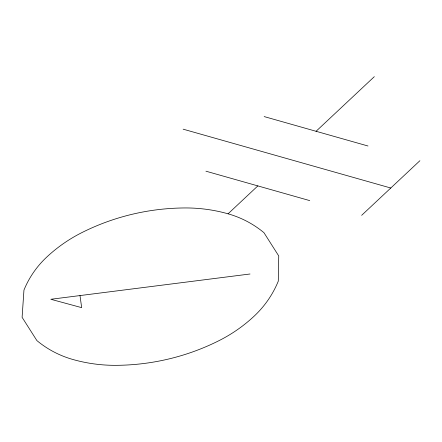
<?xml version="1.0" encoding="UTF-8"?>
<svg xmlns="http://www.w3.org/2000/svg" width="442" height="442" viewBox="0 0 442 442"><rect width="100%" height="100%" fill="white"/><g stroke="black" fill="none" stroke-linecap="round" stroke-linejoin="round"><path stroke-width="0.66" d="M228.072 213.817A96.522 94.052 5 0 1 263.951 232.685L278.742 255.951L278.283 281.167A102.494 99.864 5 0 1 254.249 316.063A151.175 147.297 5 0 1 218.939 340.683A228.381 222.525 5 0 1 115.887 365.33A151.175 147.297 5 0 1 72.775 359.457A96.522 94.052 5 0 1 36.89 340.589L22.1 317.323L23.956 290.079A96.522 94.052 5 0 1 46.598 257.216A151.175 147.297 5 0 1 81.903 232.591A228.381 222.525 5 0 1 184.955 207.95A151.175 147.297 5 0 1 228.072 213.817L257.841 185.9M316.074 131.285L374.313 76.67M361.661 215.326L419.9 160.711M250.012 273.996L50.83 299.278L81.665 307.643L79.996 295.576M264.161 116.578L367.987 145.998M183.132 129.169L390.783 188.016M205.928 171.192L309.748 200.613"/></g></svg>
